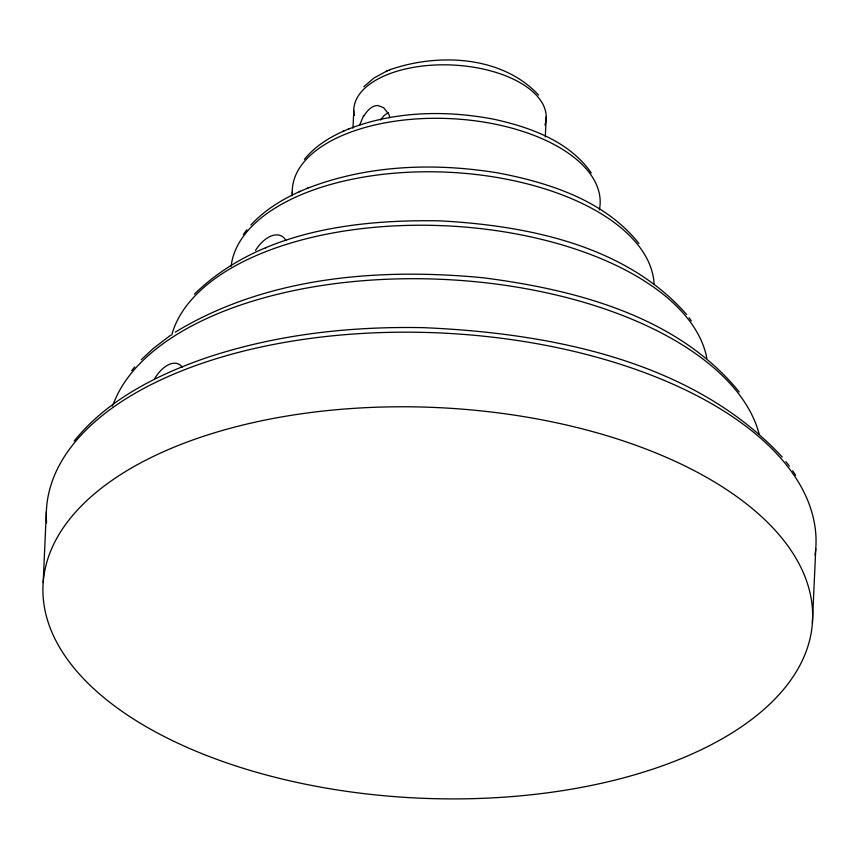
<?xml version="1.0" encoding="UTF-8"?>
<svg xmlns="http://www.w3.org/2000/svg" width="859" height="859" viewBox="0 0 859 859"><rect width="100%" height="100%" fill="white"/><g stroke="black" fill="none" stroke-linecap="round" stroke-linejoin="round"><path stroke-width="1.29" d="M43.186 582.563L46.375 511.492M292.103 195.841L292.285 191.879M352.985 128.227L353.779 110.811M545.304 136.957L546.217 116.845M812.389 623.119A385.165 195.487 2.6 0 0 247.961 423.809A385.165 195.487 2.6 0 0 223.018 761.589A385.165 195.487 2.6 0 0 812.389 623.119L815.771 548.579M359.588 125.167L363.744 115.331M112.346 406.114L113.001 404.117M380.516 120.002L384.048 115.589L387.753 112.969M243.355 234.55L246.855 229.74M74.153 441.032C107.461 399.811 156.488 375.093 205.688 358.01C275.524 334.516 349.796 326.195 423.24 327.655C549.502 333.024 692.708 360.232 782.248 457.085M131.717 370.594L134.713 366.933M304.419 159.312C314.716 146.621 328.857 137.58 343.707 131.083M363.776 86.759L374.052 77.954L387.151 70.857M250.828 225.037C264.497 210.24 281.913 199.385 300.253 191.321M194.359 294.175C258.344 231.597 354.058 219.356 439.776 220.838C527.952 225.606 625.953 245.341 686.652 314.544M141.23 359.738L153.471 348.335L170.576 335.268M175.257 332.154C266.752 276.555 379.098 267.675 483.531 277.822C576.206 289.762 677.805 316.284 739.234 391.951M389.46 69.88C437.811 52.861 501.871 55.502 538.604 95.081M348.11 129.226C394.195 111.133 445.66 109.973 493.871 119.24C530.121 127.196 569.259 141.166 591.26 172.97M306.76 188.561C367.427 164.788 434.89 162.458 498.649 173.056C550.114 182.913 605.187 200.931 638.924 243.516M265.42 247.907L266.462 247.456M386.045 71.329L390.501 69.429M342.601 131.556L349.162 128.775M299.147 191.793L307.812 188.11M785.931 461.605L789.4 466.169M689.079 317.733L691.355 320.944M792.653 470.764L795.681 475.392M387.72 112.819L383.619 107.686L378.057 105.539A28.025 16.246 -82.9 0 0 364.119 115.911M255.456 250.517A28.819 16.643 -62.8 0 1 285.875 240.37M154.824 378.304A28.862 15.72 -64.9 0 1 182.215 367.222M387.989 112.583A27.971 18.973 -54.5 0 1 389.782 117.64M354.23 115.364A96.294 48.877 2.6 0 1 453.198 65.059A96.294 48.877 2.6 0 1 544.917 125.027M292.328 193.576A154.072 78.19 2.6 0 1 452.092 118.714A154.072 78.19 2.6 0 1 599.378 209.875M231.135 266.333A211.84 107.515 2.6 0 1 445.746 172.122A211.84 107.515 2.6 0 1 654.075 283.91M171.725 335.117A269.619 136.839 2.6 0 1 443.684 225.724A269.619 136.839 2.6 0 1 706.839 358.171M113.56 403.44A327.397 166.163 2.6 0 1 443.899 279.433A327.397 166.163 2.6 0 1 759.184 434.192M46.59 522.938A385.165 195.487 2.6 0 1 437.349 332.841A385.165 195.487 2.6 0 1 815.073 555.097"/></g></svg>
